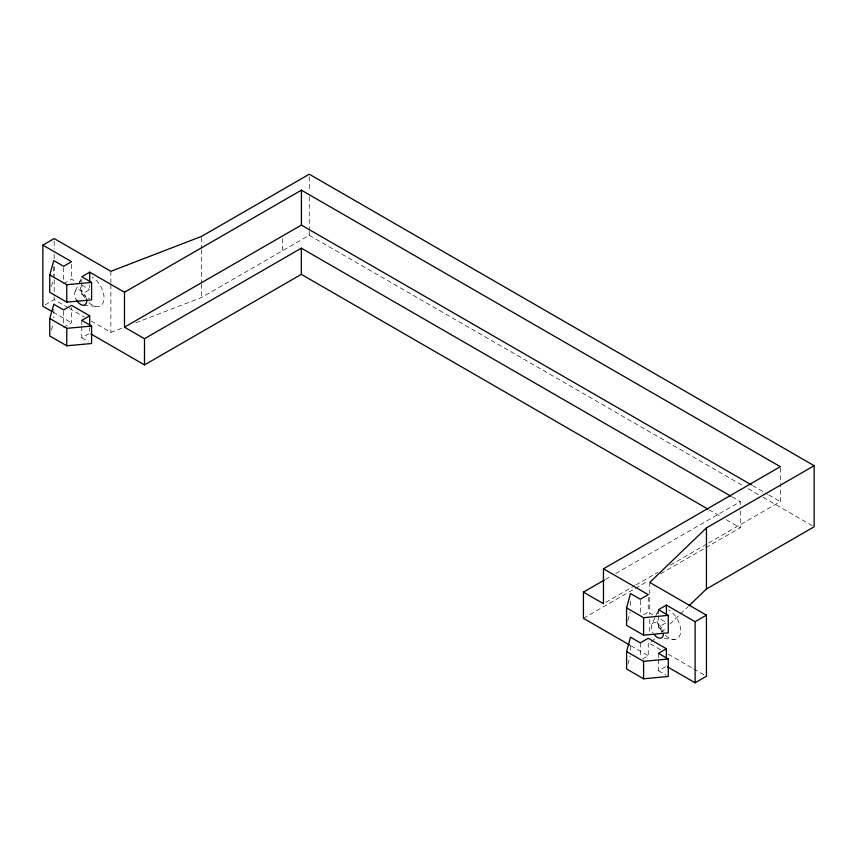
<?xml version="1.0" encoding="UTF-8"?>
<svg xmlns="http://www.w3.org/2000/svg" width="857" height="857" viewBox="0 0 857 857"><rect width="100%" height="100%" fill="white"/><g stroke="black" fill="none" stroke-linecap="round" stroke-linejoin="round"><path stroke-width="0.64" stroke-dasharray="4.29 3.21" d="M627.892 620.564L630.163 612.198M627.892 664.196L630.163 655.841M51.452 286.377L53.477 279.253M51.452 330.02L53.477 322.885M654.855 617.972L651.481 625.246A8.549 4.938 60 0 0 653.045 632.894M656.976 613.526L658.187 610.848M75.405 290.973L78.18 285.027M78.737 283.849L80.954 279.093M655.412 616.794L657.63 612.037M654.566 638.894L649.767 643.521L661.325 650.195M661.293 632.423L666.093 627.806M669.938 624.1L679.547 614.855M680.512 613.933L688.192 606.542M63.632 283.742L71.57 279.157L76.102 281.771M45.121 304.899L54.184 299.661L68.067 307.684M81.779 282.992L81.779 294.208L89.706 289.623L89.706 285.263M63.632 327.374L71.57 322.789L71.57 307.524M81.779 326.624L81.779 337.851L89.706 333.266L89.706 328.027M135.717 322.832L201.566 297.486L309.27 235.3L743.512 486.005M605.353 579.482L611.116 576.161M615.733 573.494L740.266 501.591L740.266 508.137M605.781 602.364L634.683 585.685M635.84 585.01L657.801 572.337M670.517 564.988L707.507 543.638M708.664 542.963L780.331 501.591L780.331 484.783M583.435 618.315L634.18 589.027M635.337 588.363L648.021 581.035M660.704 573.708L704.518 548.416M705.675 547.741L740.266 527.773L740.266 509.444M643.714 614.715L648.246 612.102L652.788 614.715M658.455 615.937L658.455 627.153L666.392 622.568L658.455 617.993M642.579 659.012L648.246 655.734L648.246 640.458M658.455 659.569L658.455 670.785L666.392 666.21M91.206 321.043L110.874 332.387L123.301 327.61M83.665 305.274L98.019 306.517M664.261 638.561L674.705 639.461M752.5 485.523L767.572 494.221M768.729 494.896L780.331 501.591M748.15 488.683L758.563 494.703M763.201 497.371L812.993 526.123M732.167 496.91L740.266 501.591M708.996 509.722L721.744 517.071M726.372 519.749L740.266 527.773M81.779 285.049L89.706 289.623M81.779 294.208L89.417 298.622M658.455 627.153L665 630.934M69.224 308.349L84.265 317.026M668.267 654.202L692.563 668.224M693.72 668.899L704.133 674.909M53.188 312.184L71.57 322.789M630.891 645.717L648.246 655.734M81.779 337.851L88.325 341.632M658.455 670.785L666.093 675.198M86.203 298.129L85.871 297.015A8.549 4.938 60 0 0 78.33 289.698A8.549 4.938 60 0 0 74.795 295.922L75.405 297.947A8.549 4.938 60 0 0 76.369 299.95M780.331 467.976L780.331 483.487M658.455 609.702L658.455 614.683M658.455 653.334L658.455 658.326M649.767 582.428L649.767 614.298M649.767 619.611L649.767 632.894M648.246 597.265L648.246 612.102M640.318 600.468L640.318 612.937M640.318 642.857L640.318 656.58M630.484 601.036L630.484 607.27M630.484 645.921L630.484 650.902M309.27 176.863L309.27 191.475M309.27 196.789L309.27 229.987M309.27 231.315L309.27 235.3M282.446 238.578L282.446 250.351M201.566 237.721L201.566 248.348M201.566 249.676L201.566 282.874M201.566 284.203L201.566 297.486M110.874 271.305L110.874 283.249M110.874 284.578L110.874 332.387M81.779 279.253L81.779 281.739M81.779 320.389L81.779 325.381M71.57 264.32L71.57 279.157M63.632 267.534L63.632 281.246M63.632 311.166L63.632 324.878M54.184 241.235L54.184 249.194M54.184 254.508L54.184 259.821M54.184 266.463L54.184 278.418M54.184 279.746L54.184 295.676M54.184 297.004L54.184 299.661M53.809 266.848L53.809 275.568M53.809 309.238L53.809 317.958M88.849 302.617A17.097 9.877 60 0 0 103.654 294.069L102.454 289.998A17.097 9.877 60 0 0 91.978 276.972M84.618 297.765A17.097 9.877 60 0 1 81.501 291.873L80.301 287.813A17.097 9.877 60 0 1 79.926 285.199M79.883 283.956A17.097 9.877 60 0 1 81.019 278.707M665.525 635.562A17.097 9.877 60 0 0 679.13 636.912L680.34 634.234A17.097 9.877 60 0 0 668.653 609.916M661.947 631.62A17.097 9.877 60 0 1 656.612 618.143M652.081 623.907A8.549 4.938 60 0 1 658.112 623.96A8.549 4.938 60 0 1 663.157 631.995"/><path stroke-width="1.29" d="M731 496.246L301.332 248.176L144.501 338.719L124.479 327.16L124.479 292.248L89.706 272.172L81.779 276.757L91.603 282.424L91.603 299.886L66.771 302.135L49.76 292.323L49.76 274.861L53.809 260.614L63.632 266.281L71.57 261.696L42.85 245.123L42.85 306.206L52.041 311.52M667.539 666.875L695.113 682.793L706.447 676.248L706.447 615.155L695.113 621.7L666.392 605.117L658.455 609.702L668.278 615.369L668.278 632.83L643.596 635.166L626.585 625.342L626.585 607.892L630.484 593.558L640.318 599.225L648.246 594.64L603.467 568.791L603.467 603.703L583.435 592.133L583.435 618.315L629.734 645.042M666.392 648.749L658.455 653.334L668.278 659.012L668.278 676.462L643.596 678.798L626.585 668.985L626.585 651.524L630.484 637.19L640.318 642.857L648.246 638.283L666.392 648.749L666.392 658.358M89.706 315.815L81.779 320.389L91.603 326.067L91.603 343.518L66.771 345.778L49.76 335.955L49.76 318.504L53.809 304.246L63.632 309.923L71.57 305.338L89.706 315.815L89.706 326.721M689.157 605.61L706.447 588.973L814.15 526.787L814.15 465.705L706.447 527.88L649.767 582.428L706.447 615.155M42.85 245.123L54.184 238.578L110.874 271.305L201.566 236.393L309.27 174.207L814.15 465.705M124.479 292.248L301.407 190.179L780.331 466.679L603.467 568.791M124.479 327.16L301.407 225.091L751.343 484.848M90.853 333.919L144.501 364.9L301.332 274.358L707.839 509.047M583.435 592.133L604.196 580.146M626.585 607.892L643.596 617.704L668.278 615.369M626.585 651.524L643.596 661.347L668.278 659.012M49.76 274.861L66.771 284.685L91.603 282.424M49.76 318.504L66.771 328.317L91.603 326.067M706.447 527.88L706.447 588.973M695.113 621.7L695.113 682.793M666.392 605.117L666.392 614.276M643.596 617.704L643.596 635.166M643.596 661.347L643.596 678.798M301.407 190.179L301.407 225.091M301.332 248.176L301.332 274.358M144.501 338.719L144.501 364.9M89.706 272.172L89.706 282.649M66.771 284.685L66.771 302.135M66.771 328.317L66.771 345.778M86.482 299.05A8.549 4.938 60 0 1 83.665 305.274A8.549 4.938 60 0 1 76.369 299.95M654.298 634.726A8.549 4.938 60 0 0 662.557 636.944L663.157 635.605A8.549 4.938 60 0 0 663.372 633.912"/></g></svg>
